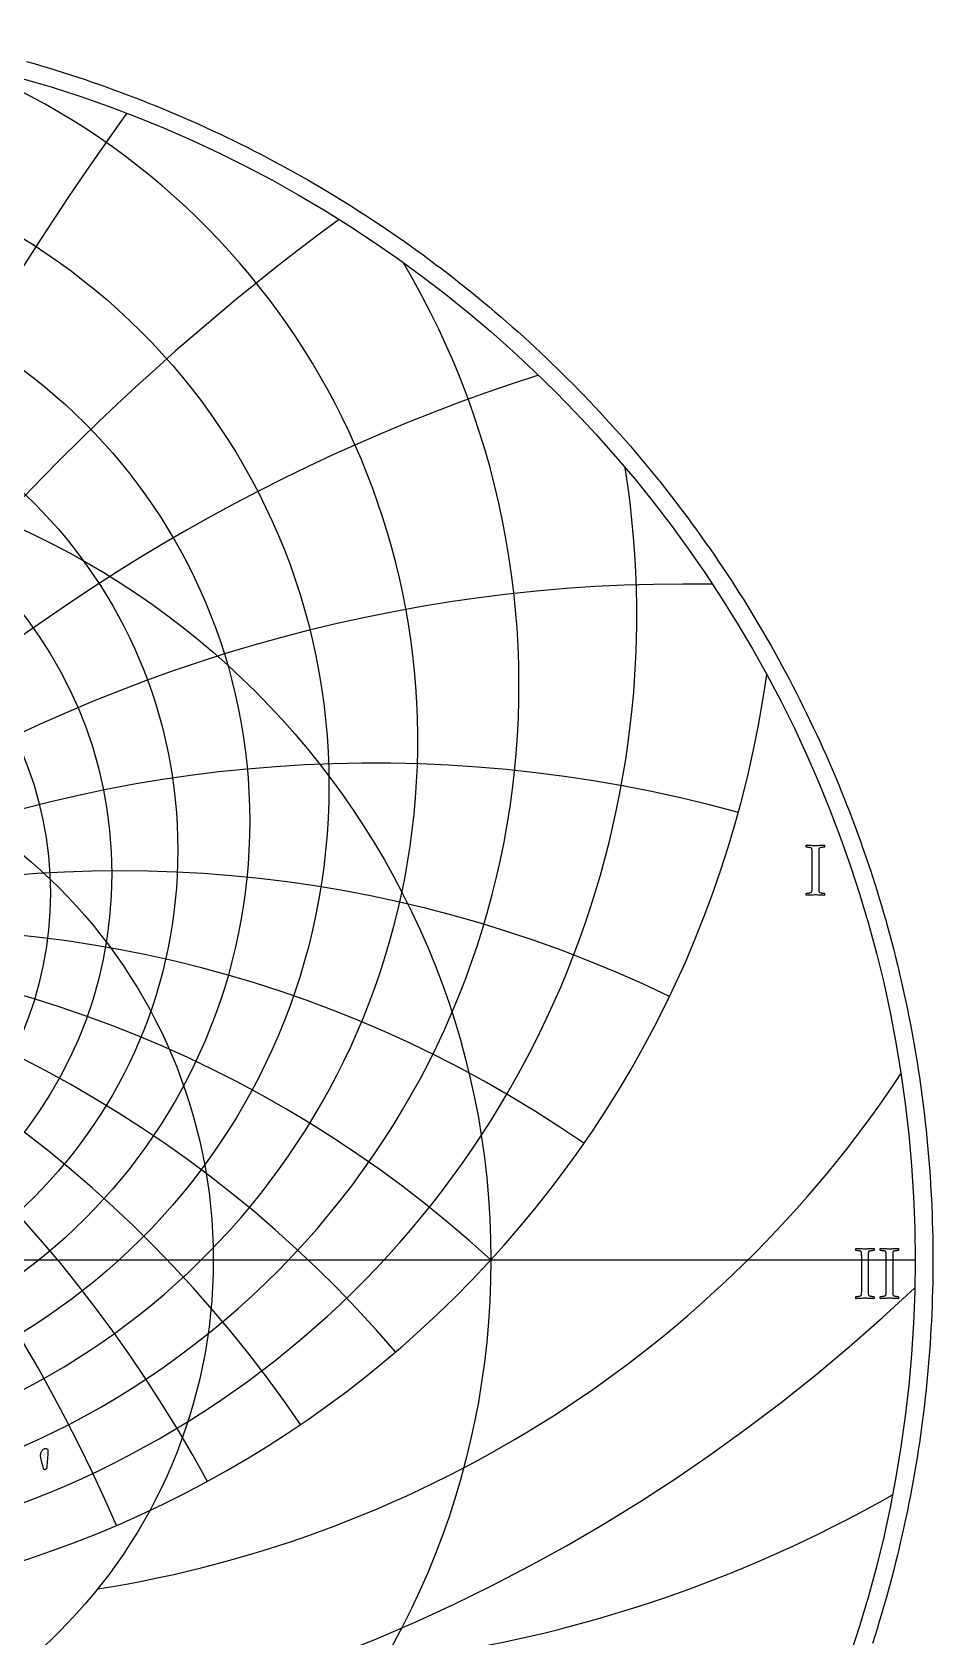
# Model space of a CAD drawing. Header units: millimetres. Extents: x -69 to 69, y -69 to 71.
# Drawn here: x 19.2 to 69.4, y -21 to 68.4 of the extents above; entities that cross this region are included whole.
import ezdxf

# ---------------------------------------------------------------- set-up
doc = ezdxf.new("R2010")
doc.units = ezdxf.units.MM
for name, color, linetype in [('CUT_OUTER', 1, 'Continuous'), ('ENGRAVE', 7, 'Continuous'), ('ENGRAVE_FINE', 8, 'Continuous'), ('TEXT', 5, 'Continuous')]:
    doc.layers.add(name, color=color, linetype=linetype)

msp = doc.modelspace()

# ---------------------------------------------------------------- linework, layer by layer
at = {"layer": 'CUT_OUTER'}
msp.add_lwpolyline([(18.9172, 66.7616), (19.3265, 66.6443), (19.735, 66.5244), (20.1429, 66.4021), (20.5499, 66.2772), (20.9562, 66.1499), (21.3617, 66.0201), (21.7664, 65.8878), (22.1702, 65.753), (22.5733, 65.6157), (22.9755, 65.476), (23.3768, 65.3337), (23.7772, 65.1891), (24.1768, 65.042), (24.5754, 64.8924), (24.9731, 64.7404), (25.3699, 64.5859), (25.7657, 64.429), (26.1605, 64.2697), (26.5544, 64.108), (26.9473, 63.9439), (27.3391, 63.7773), (27.7299, 63.6084), (28.1197, 63.437), (28.5084, 63.2633), (28.896, 63.0872), (29.2826, 62.9087), (29.668, 62.7278), (30.0524, 62.5446), (30.4356, 62.359), (30.8176, 62.1711), (31.1985, 61.9808), (31.5783, 61.7882), (31.9568, 61.5933), (32.3341, 61.3961), (32.7102, 61.1965), (33.0851, 60.9947), (33.4587, 60.7905), (33.8311, 60.5841), (34.2022, 60.3753), (34.572, 60.1643), (34.9405, 59.9511), (35.3077, 59.7356), (35.6736, 59.5178), (36.0381, 59.2978), (36.4013, 59.0755), (36.7631, 58.8511), (37.1235, 58.6244), (37.4825, 58.3955), (37.8401, 58.1644), (38.1963, 57.9311), (38.551, 57.6957), (38.9043, 57.458), (39.2561, 57.2183), (39.6065, 56.9763), (39.9553, 56.7322), (40.3027, 56.486), (40.6485, 56.2376), (40.9928, 55.9872), (41.3356, 55.7346), (41.6768, 55.4799), (42.0164, 55.2231), (42.3545, 54.9643), (42.6909, 54.7034), (43.0258, 54.4404), (43.359, 54.1754), (43.6906, 53.9083), (44.0205, 53.6392), (44.3488, 53.3681), (44.6755, 53.095), (45.0004, 52.8198), (45.3237, 52.5427), (45.6452, 52.2636), (45.965, 51.9826), (46.2831, 51.6996), (46.5995, 51.4146), (46.9141, 51.1277), (47.2269, 50.8389), (47.538, 50.5481), (47.8472, 50.2555), (48.1547, 49.961), (48.4603, 49.6646), (48.7642, 49.3663), (49.0661, 49.0661), (49.3663, 48.7642), (49.6646, 48.4603), (49.961, 48.1547), (50.2555, 47.8472), (50.5481, 47.538), (50.8389, 47.2269), (51.1277, 46.9141), (51.4146, 46.5995), (51.6996, 46.2831), (51.9826, 45.965), (52.2636, 45.6452), (52.5427, 45.3237), (52.8198, 45.0004), (53.095, 44.6755), (53.3681, 44.3488), (53.6392, 44.0205), (53.9083, 43.6906), (54.1754, 43.359), (54.4404, 43.0258), (54.7034, 42.6909), (54.9643, 42.3545), (55.2231, 42.0164), (55.4799, 41.6768), (55.7346, 41.3356), (55.9872, 40.9928), (56.2376, 40.6485), (56.486, 40.3027), (56.7322, 39.9553), (56.9763, 39.6065), (57.2183, 39.2561), (57.458, 38.9043), (57.6957, 38.551), (57.9311, 38.1963), (58.1644, 37.8401), (58.3955, 37.4825), (58.6244, 37.1235), (58.8511, 36.7631), (59.0755, 36.4013), (59.2978, 36.0381), (59.5178, 35.6736), (59.7356, 35.3077), (59.9511, 34.9405), (60.1643, 34.572), (60.3753, 34.2022), (60.5841, 33.8311), (60.7905, 33.4587), (60.9947, 33.0851), (61.1965, 32.7102), (61.3961, 32.3341), (61.5933, 31.9568), (61.7882, 31.5783), (61.9808, 31.1985), (62.1711, 30.8176), (62.359, 30.4356), (62.5446, 30.0524), (62.7278, 29.668), (62.9087, 29.2826), (63.0872, 28.896), (63.2633, 28.5084), (63.437, 28.1197), (63.6084, 27.7299), (63.7773, 27.3391), (63.9439, 26.9473), (64.108, 26.5544), (64.2697, 26.1605), (64.429, 25.7657), (64.5859, 25.3699), (64.7404, 24.9731), (64.8924, 24.5754), (65.042, 24.1768), (65.1891, 23.7772), (65.3337, 23.3768), (65.476, 22.9755), (65.6157, 22.5733), (65.753, 22.1702), (65.8878, 21.7664), (66.0201, 21.3617), (66.1499, 20.9562), (66.2772, 20.5499), (66.4021, 20.1429), (66.5244, 19.735), (66.6443, 19.3265), (66.7616, 18.9172), (66.8764, 18.5072), (66.9887, 18.0965), (67.0985, 17.6851), (67.2057, 17.2731), (67.3105, 16.8604), (67.4127, 16.4471), (67.5123, 16.0331), (67.6094, 15.6186), (67.704, 15.2034), (67.796, 14.7877), (67.8854, 14.3715), (67.9723, 13.9547), (68.0567, 13.5373), (68.1385, 13.1195), (68.2177, 12.7011), (68.2943, 12.2823), (68.3684, 11.863), (68.4399, 11.4433), (68.5088, 11.0232), (68.5752, 10.6026), (68.639, 10.1816), (68.7001, 9.7603), (68.7587, 9.3386), (68.8147, 8.9165), (68.8682, 8.4941), (68.919, 8.0713), (68.9672, 7.6483), (69.0128, 7.225), (69.0559, 6.8014), (69.0963, 6.3776), (69.1341, 5.9535), (69.1694, 5.5292), (69.202, 5.1046), (69.232, 4.6799), (69.2594, 4.255), (69.2842, 3.83), (69.3064, 3.4048), (69.326, 2.9795), (69.343, 2.5541), (69.3573, 2.1285), (69.3691, 1.7029), (69.3782, 1.2772), (69.3848, 0.8515), (69.3887, 0.4258), (69.39, 0), (69.3887, -0.4258), (69.3848, -0.8515), (69.3782, -1.2772), (69.3691, -1.7029), (69.3573, -2.1285), (69.343, -2.5541), (69.326, -2.9795), (69.3064, -3.4048), (69.2842, -3.83), (69.2594, -4.255), (69.232, -4.6799), (69.202, -5.1046), (69.1694, -5.5292), (69.1341, -5.9535), (69.0963, -6.3776), (69.0559, -6.8014), (69.0128, -7.225), (68.9672, -7.6483), (68.919, -8.0713), (68.8682, -8.4941), (68.8147, -8.9165), (68.7587, -9.3386), (68.7001, -9.7603), (68.639, -10.1816), (68.5752, -10.6026), (68.5088, -11.0232), (68.4399, -11.4433), (68.3684, -11.863), (68.2943, -12.2823), (68.2177, -12.7011), (68.1385, -13.1195), (68.0567, -13.5373), (67.9723, -13.9547), (67.8854, -14.3715), (67.796, -14.7877), (67.704, -15.2034), (67.6094, -15.6186), (67.5123, -16.0331), (67.4127, -16.4471), (67.3105, -16.8604), (67.2057, -17.2731), (67.0985, -17.6851), (66.9887, -18.0965), (66.8764, -18.5072), (66.7616, -18.9172), (66.6443, -19.3265), (66.5244, -19.735), (66.4021, -20.1429), (66.2772, -20.5499), (66.1499, -20.9562), (66.0201, -21.3617)], dxfattribs=at)
at = {"layer": 'ENGRAVE'}
msp.add_lwpolyline([(-68.4, 0), (68.4, 0)], dxfattribs=at)
for centre, radius in [((0, 0), 68.4), ((0, 26.441), 35.7539), ((0, 24.4479), 31.3393), ((0, 22.8282), 27.3367), ((0, 0), 44.7739), ((0, 21.5079), 23.6585), ((0, 20.4326), 20.2372), ((0, 0), 29.3085)]:
    msp.add_circle(centre, radius, dxfattribs=at)
for centre, radius, start, end in [((0, 28.9104), 40.6984, 111.704296, 68.295704), ((0, 32.0029), 46.3352, 149.450524, 30.549476), ((0, 35.9333), 52.8966, 171.081934, 8.918066), ((0, 41.0277), 60.7287, 187.99044, 352.00956), ((0, -48.8622), 66.2738, 47.5, 132.5), ((0, -48.8622), 66.2738, 47.5, 132.5), ((12.5813, 46.9539), 66.0883, 278.956696, 326.37459), ((30.0679, 52.0792), 74.9735, 261.696718, 299.631033)]:
    msp.add_arc(centre, radius, start, end, dxfattribs=at)
at = {"layer": 'ENGRAVE_FINE'}
for centre, radius, start, end in [((182.0857, -48.8622), 193.7716, 144.424691, 171.127106), ((182.0857, -48.8622), 193.7716, 144.424691, 171.127106), ((114.7896, -48.8622), 132.5476, 126.300381, 166.551685), ((114.7896, -48.8622), 132.5476, 126.300381, 166.551685), ((78.982, -48.8622), 103.1037, 107.824511, 161.802605), ((78.982, -48.8622), 103.1037, 107.824511, 161.802605), ((-55.6103, -48.8622), 86.5143, 23.190077, 90.995041), ((-55.6103, -48.8622), 86.5143, 23.190077, 90.995041), ((55.6103, -48.8622), 86.5143, 89.004959, 156.809923), ((55.6103, -48.8622), 86.5143, 89.004959, 156.809923), ((-38.2632, -48.8622), 76.5264, 28.50781, 105.376456), ((-38.2632, -48.8622), 76.5264, 28.50781, 105.376456), ((38.2632, -48.8622), 76.5264, 74.623544, 151.49219), ((38.2632, -48.8622), 76.5264, 74.623544, 151.49219), ((-24.1217, -48.8622), 70.5271, 34.247994, 115.709478), ((-24.1217, -48.8622), 70.5271, 34.247994, 115.709478), ((24.1217, -48.8622), 70.5271, 64.290522, 145.752006), ((24.1217, -48.8622), 70.5271, 64.290522, 145.752006), ((-11.6859, -48.8622), 67.2962, 40.52957, 124.656393), ((-11.6859, -48.8622), 67.2962, 40.52957, 124.656393), ((11.6859, -48.8622), 67.2962, 55.343607, 139.47043), ((11.6859, -48.8622), 67.2962, 55.343607, 139.47043), ((0, 70.6318), 99.4314, 226.548961, 313.451039)]:
    msp.add_arc(centre, radius, start, end, dxfattribs=at)
at = {"layer": 'TEXT'}
for points in [[(62.8491, 23.0911), (62.9113, 23.0915), (62.9726, 23.0927), (63.0332, 23.0948), (63.0929, 23.0976), (63.1529, 23.1007), (63.2143, 23.1035), (63.277, 23.1061), (63.341, 23.1084), (63.3484, 23.0981), (63.3534, 23.0846), (63.356, 23.0679), (63.3561, 23.048), (63.3544, 23.028), (63.3513, 23.0113), (63.3468, 22.9978), (63.341, 22.9876), (63.3254, 22.9872), (63.3043, 22.9859), (63.2779, 22.9839), (63.2461, 22.9811), (63.2121, 22.9774), (63.1792, 22.973), (63.1474, 22.9677), (63.1166, 22.9617), (63.0897, 22.9544), (63.0692, 22.9455), (63.0552, 22.935), (63.0476, 22.9228), (63.0418, 22.8996), (63.0374, 22.8732), (63.0343, 22.8436), (63.0325, 22.8107), (63.0316, 22.7753), (63.0309, 22.7384), (63.0305, 22.6998), (63.0303, 22.6596), (63.0303, 22.6532), (63.0303, 22.6467), (63.0303, 22.6402), (63.0303, 22.6337), (63.0303, 22.6273), (63.0303, 22.6208), (63.0303, 22.6143), (63.0303, 22.6079), (63.0303, 20.8086), (63.0303, 20.8021), (63.0303, 20.7956), (63.0303, 20.7892), (63.0303, 20.7827), (63.0303, 20.7762), (63.0303, 20.7697), (63.0303, 20.7633), (63.0303, 20.7568), (63.0305, 20.7167), (63.0309, 20.6786), (63.0316, 20.6423), (63.0325, 20.6079), (63.0343, 20.576), (63.0374, 20.547), (63.0418, 20.521), (63.0476, 20.4979), (63.0552, 20.4874), (63.0692, 20.4774), (63.0897, 20.468), (63.1166, 20.4591), (63.1474, 20.4511), (63.1792, 20.4445), (63.2121, 20.4392), (63.2461, 20.4353), (63.2779, 20.4325), (63.3043, 20.4305), (63.3254, 20.4293), (63.341, 20.4289), (63.3468, 20.4186), (63.3513, 20.4051), (63.3544, 20.3884), (63.3561, 20.3685), (63.356, 20.3485), (63.3534, 20.3318), (63.3484, 20.3183), (63.341, 20.308), (63.277, 20.3122), (63.2143, 20.3161), (63.1529, 20.3198), (63.0929, 20.3231), (63.0332, 20.326), (62.9726, 20.328), (62.9113, 20.3292), (62.8491, 20.3296), (62.7884, 20.3292), (62.7272, 20.328), (62.6655, 20.326), (62.6032, 20.3231), (62.5403, 20.3198), (62.477, 20.3161), (62.4131, 20.3122), (62.3486, 20.308), (62.3412, 20.3183), (62.3362, 20.3318), (62.3336, 20.3485), (62.3335, 20.3685), (62.3353, 20.3884), (62.3384, 20.4051), (62.3428, 20.4186), (62.3486, 20.4289), (62.3642, 20.4293), (62.3853, 20.4305), (62.4117, 20.4325), (62.4435, 20.4353), (62.4776, 20.4392), (62.5109, 20.4445), (62.5434, 20.4511), (62.5751, 20.4591), (62.6028, 20.468), (62.6231, 20.4774), (62.6362, 20.4874), (62.642, 20.4979), (62.6497, 20.5257), (62.6555, 20.5572), (62.6594, 20.5926), (62.6614, 20.6317), (62.6624, 20.6735), (62.663, 20.7169), (62.6634, 20.7619), (62.6636, 20.8086), (62.6636, 22.6079), (62.6634, 22.6546), (62.663, 22.7001), (62.6624, 22.7442), (62.6614, 22.7869), (62.6594, 22.827), (62.6555, 22.863), (62.6497, 22.8949), (62.642, 22.9228), (62.6362, 22.935), (62.6231, 22.9455), (62.6028, 22.9544), (62.5751, 22.9617), (62.5434, 22.9677), (62.5109, 22.973), (62.4776, 22.9774), (62.4435, 22.9811), (62.4117, 22.9839), (62.3853, 22.9859), (62.3642, 22.9872), (62.3486, 22.9876), (62.3428, 22.9978), (62.3384, 23.0113), (62.3353, 23.028), (62.3335, 23.048), (62.3336, 23.0679), (62.3362, 23.0846), (62.3412, 23.0981), (62.3486, 23.1084), (62.4131, 23.1061), (62.477, 23.1035), (62.5403, 23.1007), (62.6032, 23.0976), (62.6655, 23.0948), (62.7272, 23.0927), (62.7884, 23.0915), (62.8491, 23.0911)], [(65.609, 0.6232), (65.6712, 0.6236), (65.7326, 0.6248), (65.7931, 0.6268), (65.8528, 0.6297), (65.9128, 0.6328), (65.9742, 0.6356), (66.0369, 0.6382), (66.1009, 0.6405), (66.1084, 0.6302), (66.1133, 0.6167), (66.1159, 0.6), (66.116, 0.58), (66.1143, 0.5601), (66.1112, 0.5434), (66.1067, 0.5299), (66.1009, 0.5196), (66.0853, 0.5192), (66.0643, 0.518), (66.0378, 0.516), (66.006, 0.5132), (65.972, 0.5095), (65.9391, 0.5051), (65.9073, 0.4998), (65.8766, 0.4937), (65.8496, 0.4865), (65.8291, 0.4776), (65.8151, 0.467), (65.8075, 0.4549), (65.8017, 0.4317), (65.7973, 0.4053), (65.7942, 0.3756), (65.7924, 0.3427), (65.7915, 0.3074), (65.7908, 0.2705), (65.7904, 0.2319), (65.7903, 0.1917), (65.7903, 0.1852), (65.7903, 0.1788), (65.7903, 0.1723), (65.7903, 0.1658), (65.7903, 0.1593), (65.7903, 0.1529), (65.7903, 0.1464), (65.7903, 0.1399), (65.7903, -1.6594), (65.7903, -1.6658), (65.7903, -1.6723), (65.7903, -1.6788), (65.7903, -1.6852), (65.7903, -1.6917), (65.7903, -1.6982), (65.7903, -1.7047), (65.7903, -1.7111), (65.7904, -1.7512), (65.7908, -1.7893), (65.7915, -1.8256), (65.7924, -1.86), (65.7942, -1.892), (65.7973, -1.9209), (65.8017, -1.947), (65.8075, -1.97), (65.8151, -1.9805), (65.8291, -1.9905), (65.8496, -2), (65.8766, -2.0089), (65.9073, -2.0168), (65.9391, -2.0234), (65.972, -2.0287), (66.006, -2.0326), (66.0378, -2.0354), (66.0643, -2.0374), (66.0853, -2.0387), (66.1009, -2.0391), (66.1067, -2.0493), (66.1112, -2.0628), (66.1143, -2.0795), (66.116, -2.0995), (66.1159, -2.1194), (66.1133, -2.1361), (66.1084, -2.1496), (66.1009, -2.1599), (66.0369, -2.1557), (65.9742, -2.1518), (65.9128, -2.1481), (65.8528, -2.1448), (65.7931, -2.1419), (65.7326, -2.1399), (65.6712, -2.1387), (65.609, -2.1383), (65.5484, -2.1387), (65.4871, -2.1399), (65.4254, -2.1419), (65.3631, -2.1448), (65.3003, -2.1481), (65.2369, -2.1518), (65.173, -2.1557), (65.1085, -2.1599), (65.1011, -2.1496), (65.0961, -2.1361), (65.0936, -2.1194), (65.0934, -2.0995), (65.0952, -2.0795), (65.0983, -2.0628), (65.1027, -2.0493), (65.1085, -2.0391), (65.1242, -2.0387), (65.1452, -2.0374), (65.1716, -2.0354), (65.2034, -2.0326), (65.2376, -2.0287), (65.2709, -2.0234), (65.3034, -2.0168), (65.3351, -2.0089), (65.3627, -2), (65.3831, -1.9905), (65.3961, -1.9805), (65.4019, -1.97), (65.4096, -1.9422), (65.4154, -1.9107), (65.4193, -1.8754), (65.4213, -1.8363), (65.4223, -1.7945), (65.423, -1.751), (65.4234, -1.706), (65.4235, -1.6594), (65.4235, 0.1399), (65.4234, 0.1867), (65.423, 0.2322), (65.4223, 0.2763), (65.4213, 0.319), (65.4193, 0.359), (65.4154, 0.395), (65.4096, 0.427), (65.4019, 0.4549), (65.3961, 0.467), (65.3831, 0.4776), (65.3627, 0.4865), (65.3351, 0.4937), (65.3034, 0.4998), (65.2709, 0.5051), (65.2376, 0.5095), (65.2034, 0.5132), (65.1716, 0.516), (65.1452, 0.518), (65.1242, 0.5192), (65.1085, 0.5196), (65.1027, 0.5299), (65.0983, 0.5434), (65.0952, 0.5601), (65.0934, 0.58), (65.0936, 0.6), (65.0961, 0.6167), (65.1011, 0.6302), (65.1085, 0.6405), (65.173, 0.6382), (65.2369, 0.6356), (65.3003, 0.6328), (65.3631, 0.6297), (65.4254, 0.6268), (65.4871, 0.6248), (65.5484, 0.6236), (65.609, 0.6232)], [(66.9725, 0.6232), (67.0347, 0.6236), (67.096, 0.6248), (67.1566, 0.6268), (67.2163, 0.6297), (67.2763, 0.6328), (67.3377, 0.6356), (67.4004, 0.6382), (67.4644, 0.6405), (67.4718, 0.6302), (67.4768, 0.6167), (67.4794, 0.6), (67.4795, 0.58), (67.4778, 0.5601), (67.4747, 0.5434), (67.4702, 0.5299), (67.4644, 0.5196), (67.4488, 0.5192), (67.4277, 0.518), (67.4013, 0.516), (67.3695, 0.5132), (67.3355, 0.5095), (67.3026, 0.5051), (67.2708, 0.4998), (67.2401, 0.4937), (67.2131, 0.4865), (67.1926, 0.4776), (67.1786, 0.467), (67.171, 0.4549), (67.1652, 0.4317), (67.1608, 0.4053), (67.1577, 0.3756), (67.1559, 0.3427), (67.155, 0.3074), (67.1543, 0.2705), (67.1539, 0.2319), (67.1538, 0.1917), (67.1538, 0.1852), (67.1538, 0.1788), (67.1538, 0.1723), (67.1538, 0.1658), (67.1538, 0.1593), (67.1538, 0.1529), (67.1538, 0.1464), (67.1538, 0.1399), (67.1538, -1.6594), (67.1538, -1.6658), (67.1538, -1.6723), (67.1538, -1.6788), (67.1538, -1.6852), (67.1538, -1.6917), (67.1538, -1.6982), (67.1538, -1.7047), (67.1538, -1.7111), (67.1539, -1.7512), (67.1543, -1.7893), (67.155, -1.8256), (67.1559, -1.86), (67.1577, -1.892), (67.1608, -1.9209), (67.1652, -1.947), (67.171, -1.97), (67.1786, -1.9805), (67.1926, -1.9905), (67.2131, -2), (67.2401, -2.0089), (67.2708, -2.0168), (67.3026, -2.0234), (67.3355, -2.0287), (67.3695, -2.0326), (67.4013, -2.0354), (67.4277, -2.0374), (67.4488, -2.0387), (67.4644, -2.0391), (67.4702, -2.0493), (67.4747, -2.0628), (67.4778, -2.0795), (67.4795, -2.0995), (67.4794, -2.1194), (67.4768, -2.1361), (67.4718, -2.1496), (67.4644, -2.1599), (67.4004, -2.1557), (67.3377, -2.1518), (67.2763, -2.1481), (67.2163, -2.1448), (67.1566, -2.1419), (67.096, -2.1399), (67.0347, -2.1387), (66.9725, -2.1383), (66.9119, -2.1387), (66.8506, -2.1399), (66.7889, -2.1419), (66.7266, -2.1448), (66.6638, -2.1481), (66.6004, -2.1518), (66.5365, -2.1557), (66.472, -2.1599), (66.4646, -2.1496), (66.4596, -2.1361), (66.457, -2.1194), (66.4569, -2.0995), (66.4587, -2.0795), (66.4618, -2.0628), (66.4662, -2.0493), (66.472, -2.0391), (66.4877, -2.0387), (66.5087, -2.0374), (66.5351, -2.0354), (66.5669, -2.0326), (66.6011, -2.0287), (66.6344, -2.0234), (66.6669, -2.0168), (66.6985, -2.0089), (66.7262, -2), (66.7465, -1.9905), (66.7596, -1.9805), (66.7654, -1.97), (66.7731, -1.9422), (66.7789, -1.9107), (66.7828, -1.8754), (66.7848, -1.8363), (66.7858, -1.7945), (66.7865, -1.751), (66.7869, -1.706), (66.787, -1.6594), (66.787, 0.1399), (66.7869, 0.1867), (66.7865, 0.2322), (66.7858, 0.2763), (66.7848, 0.319), (66.7828, 0.359), (66.7789, 0.395), (66.7731, 0.427), (66.7654, 0.4549), (66.7596, 0.467), (66.7465, 0.4776), (66.7262, 0.4865), (66.6985, 0.4937), (66.6669, 0.4998), (66.6344, 0.5051), (66.6011, 0.5095), (66.5669, 0.5132), (66.5351, 0.516), (66.5087, 0.518), (66.4877, 0.5192), (66.472, 0.5196), (66.4662, 0.5299), (66.4618, 0.5434), (66.4587, 0.5601), (66.4569, 0.58), (66.457, 0.6), (66.4596, 0.6167), (66.4646, 0.6302), (66.472, 0.6405), (66.5365, 0.6382), (66.6004, 0.6356), (66.6638, 0.6328), (66.7266, 0.6297), (66.7889, 0.6268), (66.8506, 0.6248), (66.9119, 0.6236), (66.9725, 0.6232)], [(19.9669, -10.5082), (20.0057, -10.5126), (20.0411, -10.5258), (20.0731, -10.5477), (20.1018, -10.5784), (20.1014, -10.6099), (20.1004, -10.6505), (20.0987, -10.7002), (20.0964, -10.759), (20.0933, -10.8243), (20.0896, -10.8932), (20.0852, -10.9659), (20.0802, -11.0422), (20.0746, -11.1201), (20.0687, -11.1973), (20.0625, -11.2738), (20.0559, -11.3496), (20.0493, -11.4221), (20.0431, -11.4885), (20.0372, -11.5489), (20.0316, -11.6031), (20.0148, -11.6315), (19.9912, -11.6571), (19.9608, -11.68), (19.9238, -11.7002), (19.9086, -11.6982), (19.8955, -11.6921), (19.8843, -11.682), (19.8752, -11.6679), (19.8344, -11.5305), (19.7984, -11.4042), (19.767, -11.2891), (19.7404, -11.1851), (19.7191, -11.0923), (19.704, -11.0105), (19.6949, -10.9399), (19.6918, -10.8804), (19.694, -10.842), (19.7006, -10.8022), (19.7116, -10.7611), (19.7269, -10.7186), (19.7461, -10.677), (19.7687, -10.6384), (19.7947, -10.6028), (19.824, -10.5703), (19.8562, -10.5431), (19.8907, -10.5238), (19.9276, -10.5121), (19.9669, -10.5082)]]:
    msp.add_lwpolyline(points, close=True, dxfattribs=at)

doc.saveas('drawing.dxf')
